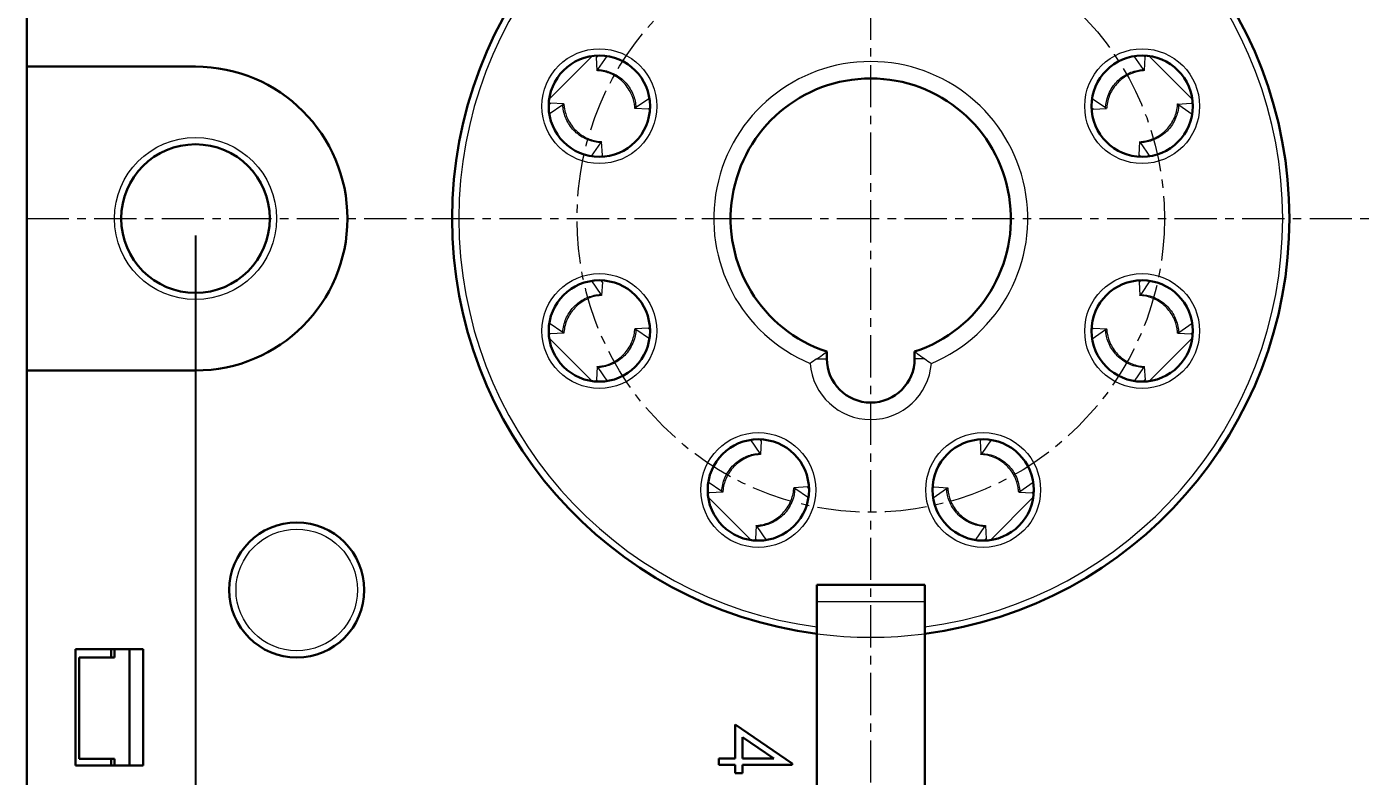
# Model space of a CAD drawing. Header units: millimetres. Extents: x 23 to 337, y 22 to 239.
# Drawn here: x 134.69 to 174.19, y 86.95 to 109.16 of the extents above; entities that cross this region are included whole.
import ezdxf

# ---------------------------------------------------------------- set-up
doc = ezdxf.new("R2010")
doc.units = ezdxf.units.MM
doc.linetypes.add('CENTER', pattern=[2, 1.25, -0.25, 0.25, -0.25])
for name, color, linetype, lineweight in [('Z_OM_CENTER', 4, 'CENTER', 13), ('Z_OM_OUTLINE', 7, 'Continuous', 30), ('Z_OM_THIN_LINE', 2, 'Continuous', 13)]:
    doc.layers.add(name, color=color, linetype=linetype, lineweight=lineweight)
doc.layers.add('Z_OM_DIM', color=3, linetype='Continuous')
doc.styles.get("Standard").update_dxf_attribs({"font": 'BareunDotumPro1.ttf'})
doc.dimstyles.new('AUTONICS SPEC$0', dxfattribs={"dimtxt": 2.5, "dimasz": 1.2, "dimexe": 0.5, "dimexo": 0.5, "dimgap": 0.5, "dimtad": 1, "dimlfac": 0.5, "dimdsep": 46, "dimtxsty": 'Standard', "dimcen": 0, "dimclrd": 256, "dimclre": 256, "dimclrt": 2, "dimazin": 2, "dimtp": 0.1, "dimtm": 0.1, "dimtfac": 0.71, "dimtmove": 0, "dimatfit": 3, "dimfxl": 0, "dimlwd": -1, "dimlwe": -1, "dimarcsym": 0})

# ---------------------------------------------------------------- blocks, each defined once
blk = doc.blocks.new('*D2')
at = {"layer": 'Defpoints', "color": 0}
for p in [(139.688, 103.473), (179.688, 103.473), (179.688, 55.324)]:
    blk.add_point(p, dxfattribs=at)
at = {"layer": 'Z_OM_DIM'}
for p, q in [((139.688, 102.973), (139.688, 54.824)), ((179.688, 102.973), (179.688, 54.824)), ((140.888, 55.324), (178.488, 55.324))]:
    blk.add_line(p, q, dxfattribs=at)
for points in [[(140.888, 55.524), (140.888, 55.124), (139.688, 55.324)], [(178.488, 55.124), (178.488, 55.524), (179.688, 55.324)]]:
    blk.add_solid(points, dxfattribs=at)
at = {"layer": 'Z_OM_DIM', "color": 2, "insert": (159.688, 57.074), "char_height": 2.5, "attachment_point": 5}
blk.add_mtext('40', dxfattribs=at)

msp = doc.modelspace()

# ---------------------------------------------------------------- linework, layer by layer
at = {"layer": 'Z_OM_CENTER'}
for p, q in [((159.688, 60.769), (159.688, 145.897)), ((134.688, 103.473), (187.688, 103.473))]:
    msp.add_line(p, q, dxfattribs=at)
msp.add_circle((159.688, 103.473), 8.7, dxfattribs=at)
at = {"layer": 'Z_OM_OUTLINE'}
for p, q in [((134.688, 107.973), (134.688, 127.573)), ((135.188, 107.973), (134.688, 107.973)), ((134.688, 107.773), (134.688, 107.973)), ((139.688, 107.973), (135.188, 107.973)), ((134.688, 107.773), (134.688, 99.173)), ((134.688, 98.973), (134.688, 99.173)), ((158.388, 99.532), (158.388, 99.323)), ((160.988, 99.323), (160.988, 99.532)), ((134.688, 98.973), (135.188, 98.973)), ((134.688, 79.373), (134.688, 98.973)), ((135.188, 98.973), (139.688, 98.973)), ((158.088, 92.623), (161.288, 92.623)), ((158.088, 92.623), (158.088, 91.378)), ((161.288, 91.378), (161.288, 92.623)), ((158.088, 91.177), (158.088, 69.473)), ((161.288, 69.473), (161.288, 91.177)), ((136.138, 90.723), (136.138, 87.273)), ((138.138, 90.723), (136.138, 90.723)), ((136.238, 87.473), (136.238, 90.473)), ((136.238, 90.473), (137.288, 90.473)), ((137.188, 90.473), (137.188, 90.723)), ((137.288, 90.473), (137.288, 90.723)), ((137.738, 90.723), (137.738, 87.273)), ((138.138, 87.273), (138.138, 90.723)), ((155.677, 87.484), (155.677, 88.488)), ((155.677, 88.488), (157.359, 87.332)), ((156.813, 87.484), (155.894, 88.115)), ((155.894, 88.115), (155.894, 87.484)), ((137.288, 87.473), (136.238, 87.473)), ((137.188, 87.273), (137.188, 87.473)), ((137.288, 87.273), (137.288, 87.473)), ((155.188, 87.294), (155.188, 87.484)), ((155.188, 87.484), (155.677, 87.484)), ((155.894, 87.484), (156.813, 87.484)), ((157.359, 87.332), (157.359, 87.294)), ((136.138, 87.273), (138.138, 87.273)), ((155.677, 87.294), (155.188, 87.294)), ((155.677, 87.049), (155.677, 87.294)), ((155.894, 87.049), (155.677, 87.049)), ((157.359, 87.294), (155.894, 87.294)), ((155.894, 87.294), (155.894, 87.049))]:
    msp.add_line(p, q, dxfattribs=at)
for centre, radius in [((151.65, 106.802), 1.5), ((167.726, 106.802), 1.5), ((139.688, 103.473), 2.2), ((151.65, 100.144), 1.5), ((167.726, 100.144), 1.5), ((156.359, 95.435), 1.5), ((163.017, 95.435), 1.5), ((142.688, 92.473), 2)]:
    msp.add_circle(centre, radius, dxfattribs=at)
for centre, radius, start, end in [((159.688, 103.473), 12.4, 97.4137, 262.5863), ((159.688, 103.473), 12.4, 277.4137, 82.5863), ((139.688, 103.473), 4.5, 270, 90), ((159.688, 103.473), 4.15, 288.2554, 251.7446), ((159.688, 99.323), 1.3, 180, 0)]:
    msp.add_arc(centre, radius, start, end, dxfattribs=at)
for points in [[(158.088, 91.378), (158.088, 91.325), (158.088, 91.273), (158.088, 91.199), (158.088, 91.177), (158.088, 91.177)], [(161.288, 91.177), (161.288, 91.177), (161.288, 91.199), (161.288, 91.273), (161.288, 91.325), (161.288, 91.378)]]:
    msp.add_open_spline(points, degree=3, knots=[0, 0, 0, 0, 0.5, 0.5, 1, 1, 1, 1], dxfattribs=at)
at = {"layer": 'Z_OM_THIN_LINE'}
for p, q in [((150.165, 107.014), (151.438, 108.287)), ((151.605, 108.302), (151.562, 108.253)), ((151.598, 108.301), (151.562, 108.253)), ((151.586, 107.852), (151.562, 108.253)), ((151.609, 107.886), (151.882, 108.284)), ((167.767, 107.886), (167.494, 108.284)), ((167.772, 108.302), (167.815, 108.253)), ((167.778, 108.301), (167.815, 108.253)), ((167.791, 107.861), (167.815, 108.253)), ((167.938, 108.287), (169.211, 107.014)), ((151.586, 107.861), (151.609, 107.886)), ((151.586, 107.854), (151.586, 107.861)), ((167.767, 107.886), (167.791, 107.861)), ((167.791, 107.861), (167.79, 107.854)), ((150.151, 106.848), (150.199, 106.891)), ((150.151, 106.855), (150.199, 106.891)), ((150.567, 106.843), (150.168, 106.57)), ((150.592, 106.867), (150.199, 106.891)), ((150.567, 106.843), (150.592, 106.867)), ((150.592, 106.867), (150.599, 106.867)), ((153.101, 106.714), (152.7, 106.738)), ((152.709, 106.738), (152.702, 106.738)), ((152.734, 106.761), (152.709, 106.738)), ((153.132, 107.034), (152.734, 106.761)), ((153.15, 106.756), (153.101, 106.714)), ((153.101, 106.714), (153.149, 106.75)), ((166.227, 106.756), (166.275, 106.714)), ((166.275, 106.714), (166.227, 106.75)), ((166.244, 107.034), (166.642, 106.761)), ((166.275, 106.714), (166.667, 106.738)), ((166.667, 106.738), (166.642, 106.761)), ((166.674, 106.738), (166.667, 106.738)), ((168.776, 106.866), (169.177, 106.891)), ((168.778, 106.867), (168.785, 106.867)), ((168.785, 106.867), (168.809, 106.843)), ((168.809, 106.843), (169.208, 106.57)), ((169.225, 106.848), (169.177, 106.891)), ((169.225, 106.855), (169.177, 106.891)), ((151.418, 105.32), (151.691, 105.719)), ((151.715, 105.744), (151.691, 105.719)), ((151.715, 105.75), (151.715, 105.744)), ((151.739, 105.351), (151.715, 105.744)), ((167.637, 105.351), (167.662, 105.753)), ((167.661, 105.744), (167.661, 105.75)), ((167.685, 105.719), (167.661, 105.744)), ((167.958, 105.32), (167.685, 105.719)), ((151.696, 105.303), (151.739, 105.351)), ((151.739, 105.351), (151.703, 105.303)), ((167.68, 105.303), (167.637, 105.351)), ((167.637, 105.351), (167.673, 105.303)), ((151.418, 101.626), (151.691, 101.227)), ((151.696, 101.643), (151.739, 101.594)), ((151.739, 101.594), (151.703, 101.643)), ((151.739, 101.594), (151.715, 101.193)), ((167.68, 101.643), (167.637, 101.594)), ((167.637, 101.594), (167.673, 101.643)), ((167.637, 101.594), (167.661, 101.202)), ((167.958, 101.626), (167.685, 101.227)), ((151.691, 101.227), (151.715, 101.202)), ((151.715, 101.202), (151.715, 101.195)), ((167.661, 101.202), (167.685, 101.227)), ((167.661, 101.195), (167.661, 101.202)), ((150.567, 100.102), (150.168, 100.376)), ((168.809, 100.102), (169.208, 100.376)), ((150.151, 100.098), (150.199, 100.055)), ((150.151, 100.091), (150.199, 100.055)), ((150.601, 100.079), (150.199, 100.055)), ((150.592, 100.079), (150.567, 100.102)), ((150.599, 100.079), (150.592, 100.079)), ((152.702, 100.208), (152.709, 100.208)), ((153.101, 100.232), (152.709, 100.208)), ((152.709, 100.208), (152.734, 100.185)), ((153.132, 99.911), (152.734, 100.185)), ((153.15, 100.189), (153.101, 100.232)), ((153.101, 100.232), (153.149, 100.196)), ((166.227, 100.189), (166.275, 100.232)), ((166.275, 100.232), (166.227, 100.196)), ((166.244, 99.911), (166.642, 100.185)), ((166.275, 100.232), (166.676, 100.208)), ((166.642, 100.185), (166.667, 100.208)), ((166.667, 100.208), (166.674, 100.208)), ((168.785, 100.079), (168.778, 100.079)), ((168.809, 100.102), (168.785, 100.079)), ((168.785, 100.079), (169.177, 100.055)), ((169.225, 100.098), (169.177, 100.055)), ((169.225, 100.091), (169.177, 100.055)), ((151.438, 98.659), (150.165, 99.931)), ((169.211, 99.931), (167.938, 98.659)), ((158.092, 99.323), (158.388, 99.323)), ((161.285, 99.323), (160.988, 99.323)), ((151.586, 99.085), (151.562, 98.693)), ((151.586, 99.085), (151.586, 99.092)), ((151.609, 99.06), (151.586, 99.085)), ((151.609, 99.06), (151.882, 98.662)), ((167.767, 99.06), (167.494, 98.662)), ((167.791, 99.085), (167.767, 99.06)), ((167.79, 99.094), (167.815, 98.693)), ((167.79, 99.092), (167.791, 99.085)), ((151.605, 98.644), (151.562, 98.693)), ((151.598, 98.644), (151.562, 98.693)), ((167.772, 98.644), (167.815, 98.693)), ((167.778, 98.644), (167.815, 98.693)), ((156.127, 96.917), (156.4, 96.519)), ((156.405, 96.934), (156.447, 96.886)), ((156.447, 96.886), (156.411, 96.934)), ((156.447, 96.886), (156.423, 96.485)), ((162.972, 96.934), (162.929, 96.886)), ((162.929, 96.886), (162.965, 96.934)), ((162.929, 96.886), (162.953, 96.494)), ((163.25, 96.917), (162.976, 96.519)), ((156.4, 96.519), (156.423, 96.494)), ((156.423, 96.494), (156.423, 96.487)), ((162.953, 96.494), (162.976, 96.519)), ((162.953, 96.487), (162.953, 96.494)), ((155.275, 95.394), (154.877, 95.667)), ((164.101, 95.394), (164.499, 95.667)), ((154.859, 95.389), (154.908, 95.346)), ((154.86, 95.383), (154.908, 95.346)), ((156.147, 93.95), (154.874, 95.223)), ((155.309, 95.371), (154.908, 95.346)), ((155.3, 95.37), (155.275, 95.394)), ((155.307, 95.371), (155.3, 95.37)), ((157.411, 95.499), (157.417, 95.5)), ((157.81, 95.524), (157.417, 95.5)), ((157.417, 95.5), (157.442, 95.476)), ((157.841, 95.203), (157.442, 95.476)), ((157.858, 95.481), (157.81, 95.524)), ((157.81, 95.524), (157.858, 95.488)), ((161.518, 95.481), (161.567, 95.524)), ((161.567, 95.524), (161.518, 95.488)), ((161.535, 95.203), (161.934, 95.476)), ((161.567, 95.524), (161.968, 95.499)), ((161.934, 95.476), (161.959, 95.5)), ((161.959, 95.5), (161.966, 95.499)), ((164.502, 95.223), (163.23, 93.95)), ((164.076, 95.37), (164.069, 95.371)), ((164.101, 95.394), (164.076, 95.37)), ((164.076, 95.37), (164.468, 95.346)), ((164.517, 95.389), (164.468, 95.346)), ((164.516, 95.383), (164.468, 95.346)), ((156.294, 94.376), (156.27, 93.984)), ((156.294, 94.376), (156.294, 94.383)), ((156.318, 94.352), (156.294, 94.376)), ((156.318, 94.352), (156.591, 93.953)), ((163.058, 94.352), (162.785, 93.953)), ((163.082, 94.376), (163.058, 94.352)), ((163.082, 94.385), (163.106, 93.984)), ((163.082, 94.383), (163.082, 94.376)), ((156.313, 93.936), (156.27, 93.984)), ((156.306, 93.936), (156.27, 93.984)), ((163.063, 93.936), (163.106, 93.984)), ((163.07, 93.936), (163.106, 93.984)), ((161.288, 92.123), (158.088, 92.123))]:
    msp.add_line(p, q, dxfattribs=at)
for centre, radius in [((151.65, 106.802), 1.7), ((167.726, 106.802), 1.7), ((139.688, 103.473), 2.4), ((151.65, 100.144), 1.7), ((167.726, 100.144), 1.7), ((156.359, 95.435), 1.7), ((163.017, 95.435), 1.7), ((142.688, 92.473), 1.8)]:
    msp.add_circle(centre, radius, dxfattribs=at)
for centre, radius, start, end in [((159.688, 103.473), 12.2, 97.5359, 262.4641), ((159.688, 103.473), 12.2, 277.5359, 82.4641), ((159.688, 103.473), 4.65, 292.7014, 247.2986), ((159.688, 99.323), 1.8, 184.4532, 355.5468), ((159.688, 103.473), 12.4, 262.5863, 277.4137)]:
    msp.add_arc(centre, radius, start, end, dxfattribs=at)
for points, knots in [([(152.702, 106.738), (152.698, 106.782), (152.684, 106.937), (152.591, 107.222), (152.358, 107.545), (152.011, 107.775), (151.734, 107.844), (151.596, 107.853), (151.586, 107.854)], [0, 0, 0, 0, 0.078186, 0.272228, 0.514044, 0.755885, 0.981738, 1, 1, 1, 1]), ([(151.609, 107.886), (151.609, 107.886), (151.628, 107.885), (151.781, 107.873), (152.065, 107.795), (152.313, 107.62), (152.515, 107.404), (152.67, 107.153), (152.727, 106.89), (152.734, 106.761), (152.734, 106.761)], [0, 0, 0, 0, 0.000034, 0.031778, 0.265569, 0.499916, 0.544371, 0.776643, 0.999965, 1, 1, 1, 1]), ([(166.642, 106.761), (166.642, 106.761), (166.649, 106.882), (166.704, 107.146), (166.915, 107.497), (167.245, 107.761), (167.547, 107.864), (167.724, 107.884), (167.767, 107.886), (167.767, 107.886)], [0, 0, 0, 0, 0.000035, 0.209521, 0.458308, 0.692394, 0.926109, 0.999966, 1, 1, 1, 1]), ([(167.79, 107.854), (167.746, 107.85), (167.591, 107.836), (167.306, 107.743), (166.984, 107.51), (166.753, 107.163), (166.684, 106.886), (166.675, 106.748), (166.674, 106.738)], [0, 0, 0, 0, 0.0781862, 0.2722279, 0.5140442, 0.7558852, 0.9817385, 1, 1, 1, 1]), ([(151.691, 105.719), (151.691, 105.719), (151.57, 105.725), (151.306, 105.78), (150.956, 105.991), (150.692, 106.321), (150.588, 106.624), (150.569, 106.801), (150.567, 106.843), (150.567, 106.843)], [0, 0, 0, 0, 0.000034, 0.209521, 0.458308, 0.692394, 0.926109, 0.999965, 1, 1, 1, 1]), ([(150.599, 106.867), (150.603, 106.822), (150.617, 106.668), (150.71, 106.383), (150.943, 106.06), (151.29, 105.829), (151.566, 105.761), (151.704, 105.751), (151.715, 105.75)], [0, 0, 0, 0, 0.078186, 0.272228, 0.514044, 0.755885, 0.981738, 1, 1, 1, 1]), ([(167.661, 105.75), (167.706, 105.755), (167.861, 105.769), (168.145, 105.862), (168.468, 106.095), (168.699, 106.442), (168.767, 106.718), (168.777, 106.856), (168.778, 106.867)], [0, 0, 0, 0, 0.078186, 0.272228, 0.514044, 0.755885, 0.981738, 1, 1, 1, 1]), ([(168.809, 106.843), (168.809, 106.843), (168.808, 106.825), (168.796, 106.672), (168.718, 106.387), (168.543, 106.14), (168.328, 105.938), (168.076, 105.783), (167.814, 105.726), (167.685, 105.719), (167.685, 105.719)], [0, 0, 0, 0, 0.000035, 0.031778, 0.265569, 0.499916, 0.544371, 0.776643, 0.999966, 1, 1, 1, 1]), ([(150.567, 100.102), (150.567, 100.103), (150.568, 100.121), (150.58, 100.274), (150.658, 100.559), (150.833, 100.806), (151.048, 101.008), (151.3, 101.163), (151.562, 101.22), (151.691, 101.227), (151.691, 101.227)], [0, 0, 0, 0, 0.000035, 0.031778, 0.265569, 0.499916, 0.544371, 0.776643, 0.999966, 1, 1, 1, 1]), ([(151.715, 101.195), (151.67, 101.191), (151.516, 101.177), (151.231, 101.084), (150.908, 100.851), (150.677, 100.504), (150.609, 100.228), (150.599, 100.09), (150.599, 100.079)], [0, 0, 0, 0, 0.078186, 0.272228, 0.514044, 0.755885, 0.981738, 1, 1, 1, 1]), ([(168.778, 100.079), (168.774, 100.124), (168.759, 100.278), (168.666, 100.563), (168.433, 100.886), (168.087, 101.116), (167.81, 101.185), (167.672, 101.195), (167.661, 101.195)], [0, 0, 0, 0, 0.078186, 0.272228, 0.514044, 0.755885, 0.981738, 1, 1, 1, 1]), ([(167.685, 101.227), (167.685, 101.227), (167.806, 101.22), (168.07, 101.166), (168.42, 100.954), (168.684, 100.625), (168.788, 100.322), (168.807, 100.145), (168.809, 100.103), (168.809, 100.102)], [0, 0, 0, 0, 0.000034, 0.209521, 0.458308, 0.692394, 0.926109, 0.999965, 1, 1, 1, 1]), ([(151.586, 99.092), (151.63, 99.096), (151.785, 99.11), (152.07, 99.203), (152.393, 99.436), (152.623, 99.783), (152.692, 100.059), (152.701, 100.198), (152.702, 100.208)], [0, 0, 0, 0, 0.0781862, 0.2722279, 0.5140442, 0.7558852, 0.9817385, 1, 1, 1, 1]), ([(152.734, 100.185), (152.734, 100.185), (152.727, 100.064), (152.672, 99.8), (152.461, 99.449), (152.132, 99.185), (151.829, 99.082), (151.652, 99.062), (151.609, 99.06), (151.609, 99.06)], [0, 0, 0, 0, 0.000035, 0.209521, 0.458308, 0.692394, 0.926109, 0.999966, 1, 1, 1, 1]), ([(167.767, 99.06), (167.767, 99.06), (167.749, 99.061), (167.596, 99.073), (167.311, 99.151), (167.063, 99.326), (166.861, 99.542), (166.707, 99.793), (166.649, 100.056), (166.642, 100.185), (166.642, 100.185)], [0, 0, 0, 0, 0.000034, 0.031778, 0.265569, 0.499916, 0.544371, 0.776643, 0.999965, 1, 1, 1, 1]), ([(166.674, 100.208), (166.678, 100.163), (166.692, 100.009), (166.785, 99.724), (167.018, 99.401), (167.365, 99.171), (167.642, 99.102), (167.78, 99.092), (167.79, 99.092)], [0, 0, 0, 0, 0.078186, 0.272228, 0.514044, 0.755885, 0.981738, 1, 1, 1, 1]), ([(158.092, 99.323), (158.172, 99.378), (158.245, 99.429), (158.354, 99.507), (158.388, 99.532), (158.388, 99.532)], [0, 0, 0, 0, 0.5, 0.5, 1, 1, 1, 1]), ([(160.988, 99.532), (160.988, 99.532), (161.022, 99.507), (161.131, 99.429), (161.204, 99.378), (161.285, 99.323)], [0, 0, 0, 0, 0.5, 0.5, 1, 1, 1, 1]), ([(155.275, 95.394), (155.275, 95.394), (155.276, 95.412), (155.288, 95.565), (155.366, 95.85), (155.541, 96.098), (155.757, 96.3), (156.008, 96.454), (156.271, 96.512), (156.4, 96.519), (156.4, 96.519)], [0, 0, 0, 0, 0.000034, 0.031778, 0.265569, 0.499916, 0.544371, 0.776643, 0.999965, 1, 1, 1, 1]), ([(156.423, 96.487), (156.379, 96.483), (156.224, 96.469), (155.939, 96.376), (155.616, 96.143), (155.386, 95.796), (155.317, 95.519), (155.308, 95.381), (155.307, 95.371)], [0, 0, 0, 0, 0.078186, 0.272228, 0.514044, 0.755885, 0.981738, 1, 1, 1, 1]), ([(164.069, 95.371), (164.065, 95.415), (164.051, 95.57), (163.958, 95.855), (163.725, 96.177), (163.378, 96.408), (163.102, 96.477), (162.963, 96.486), (162.953, 96.487)], [0, 0, 0, 0, 0.0781862, 0.2722279, 0.5140442, 0.7558852, 0.9817385, 1, 1, 1, 1]), ([(162.976, 96.519), (162.976, 96.519), (163.097, 96.512), (163.361, 96.457), (163.712, 96.246), (163.976, 95.916), (164.079, 95.614), (164.099, 95.437), (164.101, 95.394), (164.101, 95.394)], [0, 0, 0, 0, 0.000035, 0.209521, 0.458308, 0.692394, 0.926109, 0.999966, 1, 1, 1, 1]), ([(156.294, 94.383), (156.339, 94.387), (156.493, 94.402), (156.778, 94.495), (157.101, 94.728), (157.332, 95.074), (157.4, 95.351), (157.41, 95.489), (157.411, 95.499)], [0, 0, 0, 0, 0.078186, 0.272228, 0.514044, 0.755885, 0.981738, 1, 1, 1, 1]), ([(157.442, 95.476), (157.442, 95.476), (157.436, 95.355), (157.381, 95.091), (157.17, 94.741), (156.84, 94.477), (156.537, 94.373), (156.36, 94.354), (156.318, 94.352), (156.318, 94.352)], [0, 0, 0, 0, 0.000034, 0.209521, 0.458308, 0.692394, 0.926109, 0.999965, 1, 1, 1, 1]), ([(163.058, 94.352), (163.058, 94.352), (163.04, 94.353), (162.887, 94.365), (162.602, 94.443), (162.355, 94.618), (162.153, 94.833), (161.998, 95.085), (161.941, 95.347), (161.934, 95.476), (161.934, 95.476)], [0, 0, 0, 0, 0.000035, 0.031778, 0.265569, 0.499916, 0.544371, 0.776643, 0.999966, 1, 1, 1, 1]), ([(161.966, 95.499), (161.97, 95.455), (161.984, 95.3), (162.077, 95.016), (162.31, 94.693), (162.657, 94.462), (162.933, 94.394), (163.071, 94.384), (163.082, 94.383)], [0, 0, 0, 0, 0.078186, 0.272228, 0.514044, 0.755885, 0.981738, 1, 1, 1, 1])]:
    msp.add_open_spline(points, degree=3, knots=knots, dxfattribs=at)
for points in [[(158.092, 99.323), (158.027, 99.279), (157.96, 99.231), (157.893, 99.183)], [(161.285, 99.323), (161.349, 99.279), (161.416, 99.231), (161.483, 99.183)]]:
    msp.add_open_spline(points, degree=3, dxfattribs=at)

# ---------------------------------------------------------------- dimensions: what is measured, and where the dimension line sits
at = {"layer": 'Z_OM_DIM'}
dim = msp.add_linear_dim(base=(179.688, 55.324), p1=(139.688, 103.473), p2=(179.688, 103.473), dimstyle='AUTONICS SPEC$0', override={"dimlfac": 1}, dxfattribs=at)
dim.commit()
dim.dimension.update_dxf_attribs({"geometry": '*D2', "text_midpoint": (159.688, 57.074)})

doc.saveas('drawing.dxf')
